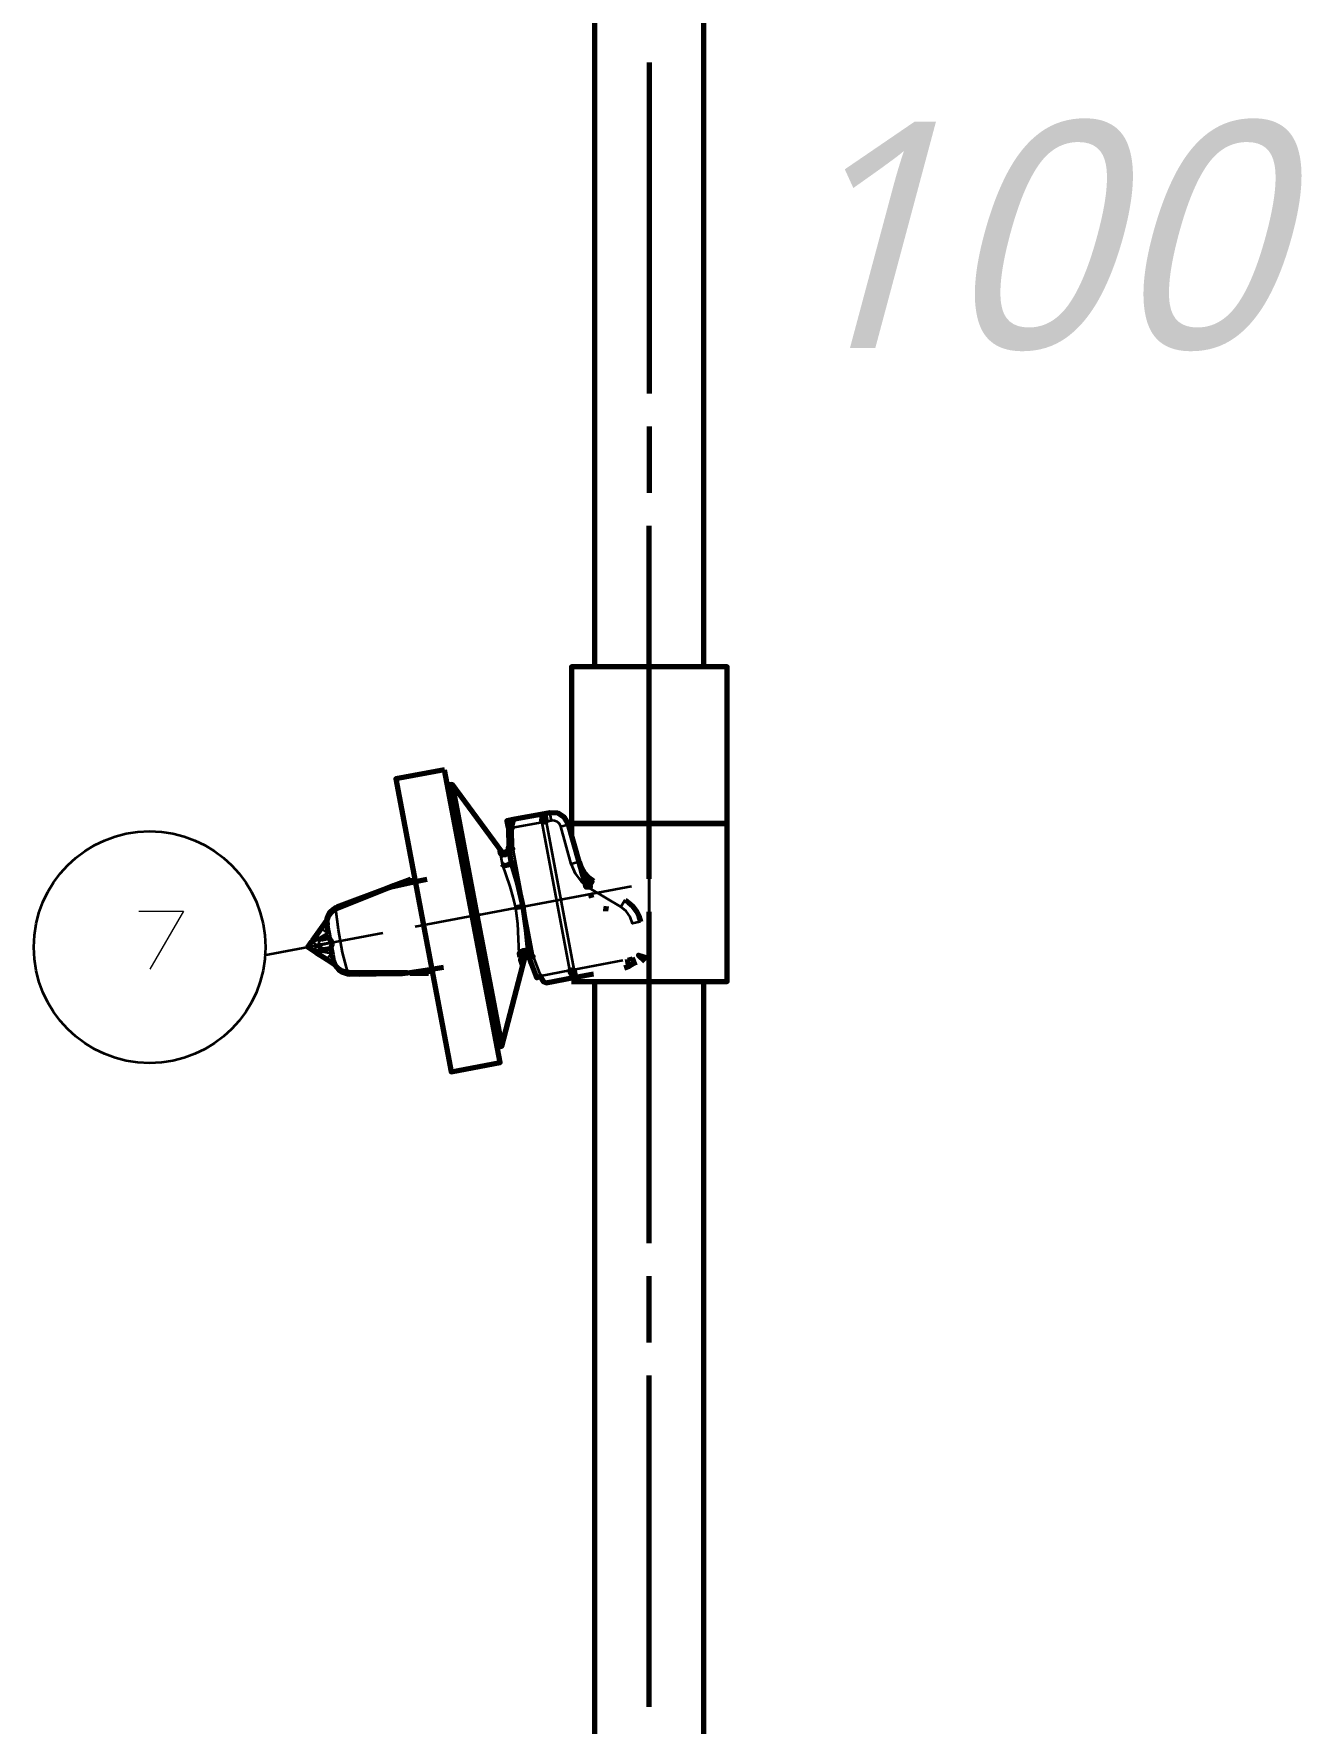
# Model space of a CAD drawing. Header units: millimetres. Extents: x 0 to 174, y 0 to 33.
# Drawn here: x 30.568 to 32.082, y 5.882 to 7.891 of the extents above; entities that cross this region are included whole.
import ezdxf

# ---------------------------------------------------------------- set-up
doc = ezdxf.new("R2010")
doc.units = ezdxf.units.MM
doc.layers.add('PDF_Geomertry', color=7, linetype='Continuous', true_color=0x405f80)
doc.layers.add('PDF_Text', color=7, linetype='Continuous')
doc.styles.add('PDF Lucida Handwriting Italic', font='')
doc.styles.get('PDF Lucida Handwriting Italic').set_extended_font_data('Lucida Handwriting', italic=True)

# ---------------------------------------------------------------- blocks, each defined once
blk = doc.blocks.new('SYM_7_046')
at = {"layer": 'PDF_Geomertry', "lineweight": 70}
for points in [[(-0.0328, 0.1758), (-0.0908, 0.1648), (-0.0249, -0.1834), (0.0332, -0.1724)], [(0.0832, 0.113), (0.0829, 0.1147), (0.0833, 0.1201), (0.0844, 0.1224), (0.0851, 0.1231), (0.0861, 0.1235), (0.0863, 0.1227), (0.0879, 0.114)], [(0.0433, 0.0826), (0.0435, 0.0826), (0.0435, 0.0826), (0.0436, 0.0824), (0.0447, 0.0822), (0.0483, 0.0819), (0.0449, 0.0812), (0.0436, 0.0809)], [(0.1211, -0.0616), (0.1229, -0.071), (0.1219, -0.071), (0.12, -0.0699), (0.1174, -0.066), (0.1164, -0.0624)]]:
    blk.add_lwpolyline(points, close=True, dxfattribs=at)
for points in [[(0.0356, 0.0773), (-0.0236, 0.1584), (-0.0293, 0.1573)], [(-0.0236, 0.1584), (0.0058, 0.0027), (0.0353, -0.1528)], [(0.1357, 0.0363), (0.1336, 0.044), (0.1314, 0.0515), (0.1293, 0.059), (0.1283, 0.0626), (0.1281, 0.0634), (0.1274, 0.0662), (0.1147, 0.1109), (0.11, 0.1191), (0.1018, 0.1241), (0.0924, 0.1247), (0.0861, 0.1235), (0.051, 0.1169), (0.0414, 0.1151), (0.0428, 0.1072)], [(0.0432, 0.1072), (0.0457, 0.1066), (0.0481, 0.1065), (0.0478, 0.1101), (0.0487, 0.1148), (0.0501, 0.1165), (0.051, 0.1169), (0.0479, 0.1156), (0.0453, 0.1134), (0.0436, 0.1105), (0.0432, 0.1072), (0.0435, 0.0827)], [(0.0435, 0.0826), (0.0424, 0.0792), (0.0394, 0.0772), (0.0358, 0.0772), (0.0329, 0.0792), (0.0332, 0.0766), (0.0363, 0.0747), (0.0401, 0.0749), (0.0429, 0.0774), (0.0436, 0.0809), (0.0462, 0.0672), (0.0538, 0.0406), (0.0603, 0.013), (0.0643, -0.0151), (0.0669, -0.0424), (0.0679, -0.047), (0.0726, -0.0462), (0.0714, -0.0467), (0.0683, -0.0487), (0.0661, -0.0462), (0.0626, -0.0453), (0.0593, -0.0467), (0.0574, -0.0497), (0.0601, -0.0569), (0.0603, -0.0573)], [(0.0329, 0.0809), (0.0329, 0.0806), (0.0329, 0.0792)], [(0.0432, 0.0826), (0.0435, 0.0845)], [(0.0432, 0.0827), (0.0432, 0.0827)], [(0.0433, 0.0819), (0.0433, 0.0826), (0.0433, 0.0827), (0.0432, 0.0827), (0.0432, 0.0827)], [(0.0462, 0.0672), (0.0461, 0.0656), (0.0454, 0.0642), (0.0425, 0.0622), (0.0387, 0.0617), (0.0369, 0.0623), (0.0357, 0.0633)], [(0.1447, 0.0434), (0.1387, 0.0477), (0.1338, 0.0531), (0.13, 0.0594), (0.1274, 0.0662), (0.131, 0.0559), (0.1339, 0.0492), (0.1407, 0.0367), (0.1387, 0.0363), (0.1361, 0.036), (0.1358, 0.036), (0.1358, 0.0362), (0.1357, 0.0362), (0.1357, 0.0362)], [(-0.0731, 0.0458), (-0.0933, 0.038), (-0.1022, 0.0347), (-0.0961, 0.0366), (-0.0749, 0.0412), (-0.0536, 0.0456)], [(-0.1462, -0.0655), (-0.1478, -0.0655), (-0.1476, -0.0667), (-0.1475, -0.067), (-0.1475, -0.0672), (-0.1475, -0.0672), (-0.1475, -0.0672), (-0.1544, -0.0651), (-0.1585, -0.0623), (-0.1625, -0.0573), (-0.1646, -0.0515), (-0.166, -0.0442), (-0.1675, -0.0362), (-0.1674, -0.0347), (-0.1665, -0.0315), (-0.1665, -0.0302), (-0.1667, -0.0295), (-0.1671, -0.0284), (-0.169, -0.0258), (-0.1697, -0.0244), (-0.1704, -0.0203), (-0.1712, -0.0163), (-0.1725, -0.0091), (-0.1726, -0.0037), (-0.1707, 0.0019), (-0.1679, 0.0056), (-0.1621, 0.0101), (-0.1624, 0.0113), (-0.1625, 0.0117), (-0.1624, 0.0119), (-0.1624, 0.0119), (-0.1604, 0.0127), (-0.1022, 0.0347)], [(-0.1604, 0.0127), (-0.1604, 0.0126), (-0.1606, 0.0124), (-0.1607, 0.012), (-0.1607, 0.0108), (-0.0961, 0.0366)], [(0.1386, 0.0259), (0.1442, 0.0274)], [(0.1819, 0.021), (0.1861, 0.0181), (0.1911, 0.0134), (0.1953, 0.0078), (0.1983, 0.0016), (0.2001, -0.0051)], [(-0.1728, -0.0031), (-0.1725, -0.0091), (-0.1729, -0.0049), (-0.1722, -0.0006), (-0.1708, 0.0033), (-0.1686, 0.0067), (-0.1657, 0.0097), (-0.1624, 0.0117)], [(-0.1607, 0.0108), (-0.1621, 0.0101)], [(0.0603, 0.013), (0.0515, 0.0115)], [(0.1589, 0.0078), (0.1589, 0.0083), (0.1597, 0.0135)], [(-0.1628, -0.0566), (-0.1725, -0.0502), (-0.1768, -0.0474), (-0.181, -0.0447), (-0.185, -0.042), (-0.1883, -0.0398), (-0.1953, -0.0353), (-0.1906, -0.0285), (-0.1894, -0.027), (-0.1796, -0.0131), (-0.1728, -0.0035)], [(-0.1697, -0.0238), (-0.1781, -0.0255), (-0.1835, -0.0252), (-0.1874, -0.0263), (-0.1903, -0.0283), (-0.1906, -0.0285)], [(-0.1674, -0.0367), (-0.1757, -0.0383), (-0.1806, -0.0403), (-0.1846, -0.0408), (-0.1881, -0.0401), (-0.1883, -0.0398)], [(-0.1757, -0.0383), (-0.1783, -0.0378), (-0.1806, -0.036), (-0.1818, -0.0331)], [(0.0669, -0.0424), (0.0663, -0.0409), (0.0631, -0.0392), (0.0604, -0.0394), (0.0582, -0.0402), (0.0558, -0.0427), (0.0567, -0.0472)], [(-0.1478, -0.0653), (-0.1517, -0.0647), (-0.1553, -0.0633), (-0.1588, -0.061), (-0.1615, -0.0581), (-0.1635, -0.0548), (-0.1646, -0.0515)], [(-0.1453, -0.0673), (-0.114, -0.0669), (-0.0831, -0.0665), (-0.0767, -0.0659), (-0.0553, -0.0624), (-0.0338, -0.059)], [(0.0296, -0.154), (0.0353, -0.1528), (0.0628, -0.0478)], [(0.0679, -0.047), (0.0672, -0.0456), (0.0661, -0.0444), (0.0625, -0.0434), (0.0589, -0.0445), (0.0565, -0.0472)], [(0.0678, -0.047), (0.0683, -0.0487), (0.0769, -0.0716), (0.0769, -0.0716), (0.0769, -0.0716), (0.0771, -0.0715), (0.0772, -0.0713), (0.0794, -0.0699), (0.0813, -0.0691), (0.0822, -0.0722), (0.0849, -0.0766), (0.0879, -0.0777), (0.1229, -0.071), (0.1443, -0.067)], [(0.0704, -0.0552), (0.0704, -0.0551), (0.0703, -0.0542), (0.0679, -0.0477)], [(0.0714, -0.0567), (0.0704, -0.0551)], [(0.1865, -0.0583), (0.181, -0.0601)], [(0.1925, -0.053), (0.1897, -0.0562), (0.1865, -0.0583), (0.1854, -0.0584), (0.1844, -0.0587)], [(0.1867, -0.0591), (0.1865, -0.0583), (0.1849, -0.0495)], [(0.194, -0.0569), (0.1904, -0.0478)], [(0.2058, -0.0522), (0.1978, -0.0449), (0.2081, -0.0477), (0.2082, -0.0477)], [(-0.0767, -0.0659), (-0.1462, -0.0655), (-0.1458, -0.0667), (-0.1456, -0.067), (-0.1453, -0.0673), (-0.1453, -0.0673), (-0.1474, -0.0672)], [(-0.1339, -0.0672), (-0.1313, -0.067)], [(-0.0736, -0.0663), (-0.0551, -0.066), (-0.0519, -0.066)]]:
    blk.add_lwpolyline(points, dxfattribs=at)
at = {"layer": 'PDF_Geomertry', "lineweight": 35}
for points in [[(0.0924, 0.1247), (0.0926, 0.1234), (0.0942, 0.1152), (0.0879, 0.114), (0.1211, -0.0616), (0.1792, -0.0506)], [(0.1054, 0.1083), (0.1047, 0.1099), (0.1038, 0.1115), (0.1024, 0.113), (0.1011, 0.1138), (0.0993, 0.1148), (0.0978, 0.1152), (0.0958, 0.1153), (0.0942, 0.1152)], [(0.1274, 0.0662), (0.1269, 0.066), (0.1265, 0.0659), (0.1246, 0.0653), (0.1179, 0.0635), (0.1054, 0.1083), (0.114, 0.1106), (0.1147, 0.1109)], [(0.0332, 0.0766), (0.0357, 0.0633), (0.0447, 0.037), (0.0485, 0.0244), (0.0515, 0.0115)], [(0.1179, 0.0635), (0.1226, 0.0523), (0.1301, 0.0426), (0.1397, 0.0351)], [(-0.0933, 0.038), (-0.0678, 0.0428)], [(-0.0731, 0.0458), (-0.0685, 0.0466)], [(0.1447, 0.0434), (0.1443, 0.0427), (0.1397, 0.0351), (0.1769, 0.0127), (0.1812, 0.0199), (0.1819, 0.021)], [(-0.1478, -0.0653), (-0.1539, -0.0416), (-0.159, -0.0144), (-0.1621, 0.0101)], [(0.0001, 0.0017), (0.0058, 0.0027), (0.0515, 0.0115), (0.054, -0.0072), (0.0549, -0.0256), (0.0557, -0.0427)], [(0.2001, -0.0051), (0.1994, -0.0052), (0.1907, -0.0069), (0.1906, -0.0069), (0.1881, 0.0009), (0.1833, 0.0076), (0.1769, 0.0127)], [(-0.1835, -0.0252), (-0.1721, -0.0184), (-0.1785, -0.0138), (-0.1796, -0.0131)], [(-0.1711, -0.0169), (-0.1721, -0.0184), (-0.1708, -0.0181)], [(-0.1667, -0.0295), (-0.1819, -0.0324), (-0.1861, -0.0319), (-0.1882, -0.0305), (-0.1903, -0.0283)], [(-0.1665, -0.0302), (-0.1818, -0.0331), (-0.1856, -0.0352), (-0.1881, -0.0401)], [(-0.1819, -0.0324), (-0.1818, -0.0292), (-0.1804, -0.0267), (-0.1781, -0.0255)], [(-0.1725, -0.0502), (-0.1718, -0.0492), (-0.1675, -0.0426), (-0.1806, -0.0403)], [(-0.166, -0.0435), (-0.1675, -0.0426), (-0.1663, -0.0424)], [(0.0565, -0.0472), (0.0574, -0.0497)], [(0.1904, -0.0478), (0.1849, -0.0495)], [(-0.0479, -0.0615), (-0.0736, -0.0663)], [(-0.0472, -0.0652), (-0.0519, -0.066)]]:
    blk.add_lwpolyline(points, dxfattribs=at)
blk.add_lwpolyline([(0.0832, 0.113), (0.0481, 0.1065), (0.0483, 0.0819), (0.0726, -0.0462), (0.0813, -0.0691), (0.1164, -0.0624)], close=True, dxfattribs=at)

msp = doc.modelspace()

# ---------------------------------------------------------------- linework, layer by layer
at = {"layer": 'PDF_Geomertry', "lineweight": 70}
for points in [[(31.2346, 8.5453), (31.2346, 7.1378)], [(31.3646, 7.1378), (31.3646, 8.5453)], [(31.2071, 6.7637), (31.3921, 6.7637), (31.3921, 6.9514), (31.3921, 7.1378), (31.2071, 7.1378), (31.2071, 6.9514), (31.2071, 6.9386)], [(31.2346, 6.7637), (31.2346, 4.694)], [(31.3646, 4.694), (31.3646, 6.7637)]]:
    msp.add_lwpolyline(points, dxfattribs=at)
at = {"layer": 'PDF_Geomertry', "color": 3, "lineweight": 70}
for points in [[(31.2996, 7.8565), (31.2996, 7.4629)], [(31.2996, 7.4235), (31.2996, 7.3447)], [(31.2996, 6.8857), (31.2996, 6.9514), (31.2996, 7.3054)], [(31.2996, 6.4526), (31.2996, 6.8464)], [(31.2996, 6.3344), (31.2996, 6.4132)], [(31.2996, 5.9014), (31.2996, 6.2951)]]:
    msp.add_lwpolyline(points, dxfattribs=at)
at = {"layer": 'PDF_Geomertry', "color": 18, "lineweight": 35, "true_color": 0x260000}
for points in [[(31.2996, 7.8565), (31.2996, 7.4629)], [(31.2996, 7.4235), (31.2996, 7.3447)], [(31.2996, 7.3054), (31.2996, 6.9117)], [(31.2996, 7.1233), (31.2996, 7.2657)], [(31.2996, 7.0051), (31.2996, 7.0839)], [(31.2996, 7.0038), (31.2996, 7.0793), (31.2996, 6.9363)], [(31.2996, 6.9658), (31.2996, 6.8235), (31.2996, 6.8724)], [(31.2996, 6.8857), (31.2996, 6.9644)], [(31.2996, 6.8182), (31.2996, 6.8969)], [(31.1375, 6.8506), (31.2786, 6.8772)], [(31.0989, 6.8432), (31.0215, 6.8285)], [(31.2996, 6.4526), (31.2996, 6.8464)], [(30.9828, 6.8213), (30.8418, 6.7944)], [(31.2996, 6.7789), (31.2996, 6.6358)], [(31.2996, 6.3344), (31.2996, 6.4132)], [(31.2996, 5.9014), (31.2996, 6.2951)]]:
    msp.add_lwpolyline(points, dxfattribs=at)
at = {"layer": 'PDF_Geomertry', "lineweight": 70}
msp.add_lwpolyline([(31.3921, 6.9514), (31.2071, 6.9514)], close=True, dxfattribs=at)
at = {"layer": 'PDF_Geomertry', "color": 18, "lineweight": 13, "true_color": 0x260000}
msp.add_lwpolyline([(30.6926, 6.8472), (30.746, 6.8472), (30.706, 6.7783)], dxfattribs=at)
at = {"layer": 'PDF_Geomertry', "color": 18, "lineweight": 35, "true_color": 0x260000}
msp.add_circle((30.7056, 6.8045), 0.1378, dxfattribs=at)

# ---------------------------------------------------------------- block references
msp.add_blockref('SYM_7_046', (31.089, 6.8397))

# ---------------------------------------------------------------- texts
at = {"layer": 'PDF_Text', "insert": (31.444, 7.5131), "char_height": 0.26906, "attachment_point": 7, "style": 'PDF Lucida Handwriting Italic'}
msp.add_mtext('100', dxfattribs=at)

doc.saveas('drawing.dxf')
